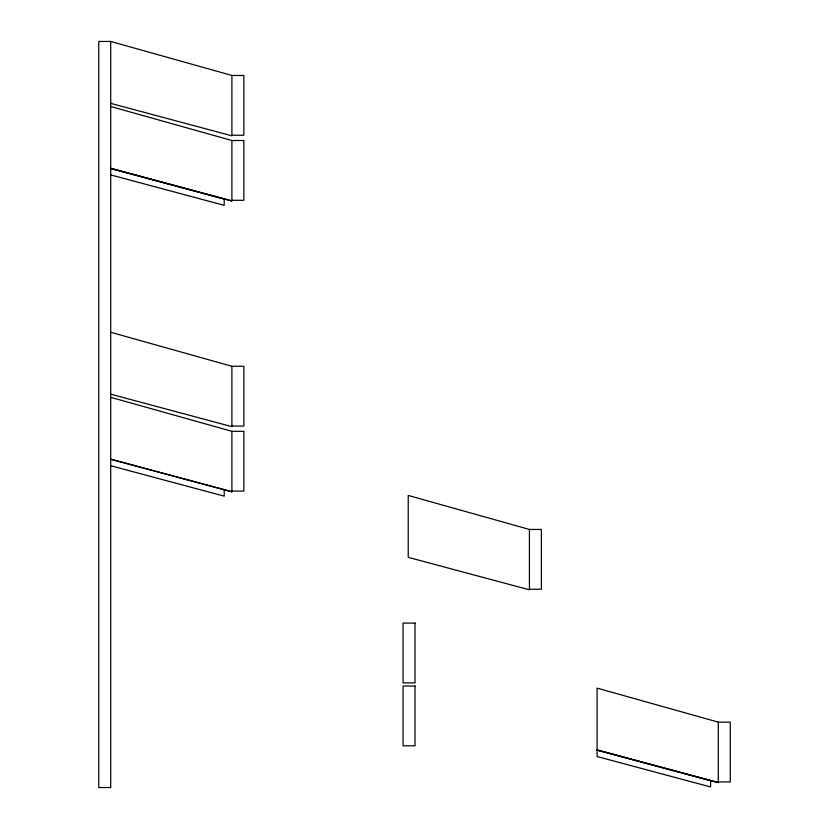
<?xml version="1.0" encoding="UTF-8"?>
<svg xmlns="http://www.w3.org/2000/svg" width="829" height="829" viewBox="0 0 829 829"><rect width="100%" height="100%" fill="white"/><g stroke="black" fill="none" stroke-linecap="round" stroke-linejoin="round"><path stroke-width="1.24" d="M110.703 41.45L98.744 41.45L98.744 787.55L110.703 787.55L110.703 41.45L231.902 75.46L243.861 75.46L243.861 135.251L231.902 135.251M110.703 106.495L231.902 140.505L243.861 140.505L243.861 200.297L231.902 200.297M110.703 332.263L231.902 366.273L243.861 366.273L243.861 426.065L231.902 426.065M110.703 397.319L231.902 431.318L243.861 431.318L243.861 491.11L231.902 491.11M529.42 529.451L529.42 589.813L408.22 557.347L408.22 495.441L529.42 529.451L541.378 529.451L541.378 589.243L529.42 589.243M718.297 782.503L597.098 750.038L710.619 780.669L710.619 786.97L597.098 756.545L597.098 688.132L718.297 722.142L730.256 722.142L730.256 781.934L718.297 781.934M110.703 103.356L231.902 135.832L231.902 75.46M110.703 174.919L224.213 205.333L224.213 199.043L110.703 168.401L231.902 200.877M110.703 394.169L231.902 426.645L231.902 366.273M231.902 491.69L110.703 459.214L231.902 491.866L231.902 431.318M110.703 465.732L224.213 496.146L224.213 489.856M110.703 168.401L231.902 201.043L231.902 140.505M597.098 750.038L718.297 782.68L718.297 722.142M415.018 623.087L403.06 623.087L403.06 682.878L415.018 682.878L415.018 623.087M415.018 686.018L403.06 686.018L403.06 745.81L415.018 745.81L415.018 686.018"/></g></svg>
